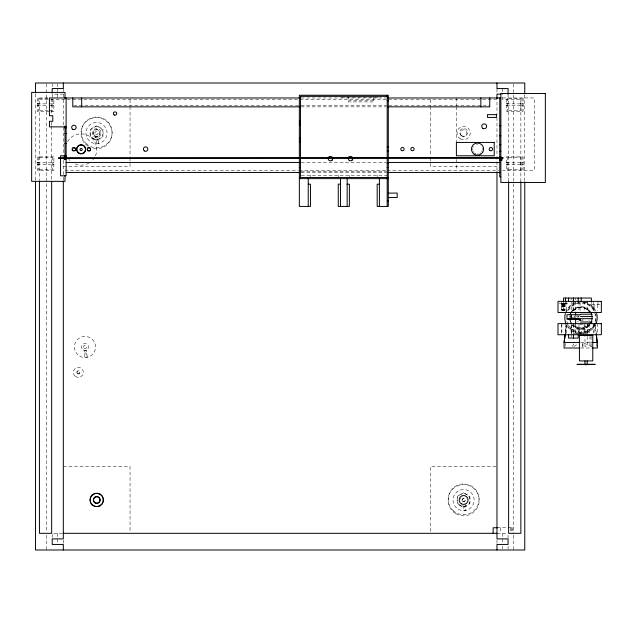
<?xml version="1.0" encoding="UTF-8"?>
<svg xmlns="http://www.w3.org/2000/svg" width="633" height="633" viewBox="0 0 633 633"><rect width="100%" height="100%" fill="white"/><g stroke="black" fill="none" stroke-linecap="round" stroke-linejoin="round"><path stroke-width="0.47" stroke-dasharray="3.17 2.37" d="M565.182 333.836L566.29 325.22L565.404 333.852M572.351 346.425L574.345 343.252M571.306 312.488L573.039 310.225M573.902 346.496L578.151 343.972M95.915 139.213L97.553 138.999L98.139 143.406M84.426 353.143L86.064 352.929L86.65 357.336M463.032 506.258L464.669 506.036L465.247 510.451M63.324 94.119L52.207 94.119L52.207 99.682M341.598 97.466L380.512 97.466M48.005 97.965L37.212 97.965L37.212 111.305L49.967 111.305M301.031 97.965L386.003 97.965M502.705 97.965L534.228 97.965L534.228 170.237L502.705 170.237M47.902 98.621L39.436 98.621L39.436 180.682M39.436 99.682L496.968 99.682L496.968 114.399M348.269 100.797L373.842 100.797M37.212 103.527L38.32 103.527M52.776 103.527L53.884 103.527M506.432 103.527L507.547 103.527M521.996 103.527L523.111 103.527M37.212 103.859L48.005 103.859M48.986 103.859L53.884 103.859M506.432 103.859L523.111 103.859M37.212 105.41L48.005 105.41M48.986 105.41L53.884 105.41M506.432 105.41L523.111 105.41M37.212 105.751L38.32 105.751M52.776 105.751L53.884 105.751M73.776 105.751L300.042 105.751M301.031 105.751L387.982 105.751M388.971 105.751L489.752 105.751M506.432 105.751L507.547 105.751M521.996 105.751L523.111 105.751M301.031 106.858L386.003 106.858M39.436 110.648L47.902 110.648M48.844 110.648L51.661 110.648M508.655 110.648L520.888 110.648L520.888 98.621L508.655 98.621L508.623 181.663M50.846 111.305L53.884 111.305L53.884 98.89M39.436 157.554L51.661 157.554M508.655 157.554L520.888 157.554L520.888 169.581L508.655 169.581M37.212 162.452L38.32 162.452M52.776 162.452L53.884 162.452M301.213 162.452L386.162 162.452M506.432 162.452L507.547 162.452M521.996 162.452L523.111 162.452M37.212 162.792L53.884 162.792M506.432 162.792L523.111 162.792M37.212 164.343L53.884 164.343M506.432 164.343L523.111 164.343M37.212 164.675L38.32 164.675M52.776 164.675L53.884 164.675M506.432 164.675L507.547 164.675M521.996 164.675L523.111 164.675M63.324 166.392L130.042 166.392L130.042 157.562M496.968 166.392L430.25 166.392L430.25 157.562M39.436 169.581L51.661 169.581M65.009 170.237L298.262 170.237M299.251 170.237L386.225 170.237M387.214 170.237L498.899 170.237M301.213 171.353L386.225 171.353M301.213 172.461L386.162 172.461M301.324 175.294L387.19 175.294M559.097 303.595L567.991 303.595L567.991 302.115M591.341 304.71L600.234 304.71M561.321 306.934L563.544 306.934M593.564 306.934L591.341 306.934L591.341 301.371M571.338 317.149L575.223 317.149L575.223 315.558M571.338 329.532L589.125 329.532M580.698 342.453L591.752 342.453M580.698 348.015L592.314 348.015M63.324 466.608L130.042 466.608L130.042 532.337M495.987 466.608L430.25 466.608L430.25 532.337M496.968 527.764L513.648 527.764M62.398 533.318L52.207 533.318L52.207 537.955M496.968 533.318L508.085 533.318M591.728 346.528L582.36 342.453L582.906 348.015L582.969 342.453M588.769 310.225L590.502 312.488M465.002 503.749L465.872 510.364L463.609 510.665L462.739 504.05M596.318 333.836L595.202 325.22L596.096 333.852M598.011 301.371L598.011 304.71M597.457 304.71L597.457 310.55M597.457 323.613L597.457 333.805M596.318 343.379L596.318 348.015M594.126 304.71L594.126 310.55M594.126 323.613L594.126 333.805M593.564 301.371L593.564 310.637M593.564 324.539L593.564 333.805M591.103 336.273L591.103 342.762M591.103 343.687L591.103 346.465L589.988 346.465L589.988 336.273M589.125 319.752L589.125 320.599M589.125 324.159L589.125 333.828L571.338 333.828L571.338 325.125M587.448 301.371L587.448 310.637M587.448 323.613L587.448 333.805M587.202 324.571L587.202 334.24M587.21 336.273L587.21 346.465L584.987 346.465L584.987 336.273M584.995 324.571L584.995 334.24M584.132 301.371L584.132 310.637M584.117 323.613L584.117 333.805M580.073 302.297L580.073 310.637M578.966 301.371L578.958 310.637M578.966 324.539L578.966 333.805M575.816 315.606L575.816 319.167M575.626 298.04L575.626 299.702M575.626 301.371L575.626 311.183M575.626 323.938L575.626 333.749M573.656 302.297L573.656 310.637M573.348 324.539L573.348 334.73M573.094 301.371L573.094 310.637M571.449 315.606L571.449 317.386M571.338 315.456L571.338 317.489M571.188 298.04L571.188 299.702M571.188 301.371L571.188 311.183M571.188 324.919L571.188 333.749M571.188 334.73L571.188 337.231M566.733 301.371L566.733 310.637M566.733 324.539L566.733 334.73M565.767 302.115L565.767 303.595M565.214 303.595L565.032 310.518M565.214 323.613L565.214 333.805M565.182 343.379L565.182 346.164M564.826 303.595L564.786 310.518L564.723 303.595M564.589 303.595L564.517 310.518M564.454 303.595L564.138 310.518M564.019 303.595L564.066 310.518M563.932 303.595L563.979 310.518M563.805 303.595L563.805 310.518L563.592 303.595M563.544 302.115L563.544 310.518M563.204 303.595L563.204 310.518M563.03 303.595L563.03 310.518M562.792 303.595L562.792 310.518M562.634 303.595L562.634 310.518M562.428 303.595L562.428 310.518M562.302 303.595L562.302 310.518M562.151 303.595L562.151 310.518M562.057 303.595L562.057 310.518M561.962 303.595L561.914 310.518M561.875 323.613L561.875 333.805M561.321 301.371L561.321 312.488M561.321 324.539L561.321 333.805M524.765 94.847L524.765 180.745M523.111 97.965L523.111 111.305L506.432 111.305L506.432 97.965M523.111 170.237L523.111 156.897L506.432 156.897L506.432 170.237M521.996 97.965L521.996 111.305M521.996 156.897L521.996 170.237M520.856 181.663L520.856 99.682L502.523 99.682L502.523 93.193M513.648 83.983L513.648 533.318M513.648 535.281L513.648 549.998M512.532 527.764L512.532 533.318M511.424 527.764L511.424 533.318M510.309 527.764L510.317 533.318M508.085 94.119L508.085 99.682M508.085 535.178L508.085 537.955M508.085 546.295L508.085 549.072M507.547 97.965L507.547 111.305M507.547 156.897L507.547 170.237M502.523 88.557L502.523 92.268M502.523 533.318L502.523 544.443M502.523 546.295L502.523 549.072M500.299 527.764L500.299 533.318M496.968 88.921L496.968 92.877M496.968 117.461L496.968 171.211M496.968 540.123L496.968 544.079M456.393 97.965L456.393 105.774M456.393 106.755L456.393 141.911M456.393 159.492L456.393 170.237M430.25 99.682L430.25 105.569M430.25 106.55L430.25 156.58M377.181 175.294L377.181 176.781M373.842 97.142L373.842 101.913L348.269 101.913L348.269 97.142M349.384 175.294L349.384 177.802M338.267 175.294L338.267 176.781M310.463 175.294L310.463 176.781M130.042 99.682L130.042 105.569M130.042 106.55L130.042 156.58M63.324 88.557L63.324 154.618M63.324 160.339L63.324 180.745M63.324 540.123L63.324 544.079M57.761 83.928L57.761 86.705M57.761 88.557L57.761 99.682M57.761 533.318L57.761 544.443M52.776 98.89L52.776 111.305M52.776 156.897L52.776 170.237M52.207 83.928L52.207 86.705M51.661 98.724L51.661 114.494M51.661 122.398L51.661 125.366M51.661 126.347L51.661 180.682M46.644 83.928L46.644 532.329M46.644 535.281L46.644 549.998M38.32 97.965L38.32 111.305M38.32 156.897L38.32 170.237M35.527 93.858L35.527 180.745M88.074 146.207A15.564 15.564 0 0 1 88.066 120.096A15.564 15.564 0 0 1 111.922 130.714A15.564 15.564 0 0 1 92.513 148.185M588.769 325.955A11.117 11.117 0 0 1 571.797 324.468M572.406 310.922A11.117 11.117 0 0 1 589.402 310.922M589.378 325.109A11.521 11.521 0 0 1 572.43 325.109M582.621 324.5A6.631 6.631 0 0 1 579.187 324.5M578.989 317.331A1.448 1.448 0 0 1 579.195 315.59M576.924 317.046A3.339 3.339 0 0 1 577.146 315.329M583.294 319.958A3.252 3.252 0 0 1 582.621 320.48M577.747 317.663A3.252 3.252 0 0 1 578.182 316.033M574.329 317.663A6.67 6.67 0 0 1 574.55 315.93M590.66 323.241A11.157 11.157 0 0 1 571.338 323.241M569.842 317.663A11.157 11.157 0 0 1 570.009 315.725M571.338 312.085A11.157 11.157 0 0 1 590.66 312.085M582.898 319.562A2.69 2.69 0 0 1 581.695 320.258M578.396 316.967A2.69 2.69 0 0 1 579.092 315.756M596.128 323.463A16.205 16.205 0 0 1 565.87 323.463M565.586 312.655A16.205 16.205 0 0 1 575.998 302.25M585.193 302.012A16.205 16.205 0 0 1 596.413 312.655M588.35 325.014A10.397 10.397 0 0 1 573.648 325.014M570.602 317.663A10.397 10.397 0 0 1 570.958 314.973M573.648 310.312A10.397 10.397 0 0 1 590.003 312.465M589.687 322.68A10.033 10.033 0 0 1 572.303 322.68M570.958 317.663A10.033 10.033 0 0 1 571.306 315.06M573.902 310.566A10.033 10.033 0 0 1 589.687 312.647M596.088 318.644A15.121 15.121 0 0 1 595.598 321.572M595.313 322.514A15.121 15.121 0 0 1 566.677 322.514M567.904 310.099A15.121 15.121 0 0 1 595.313 312.805M595.598 313.746A15.121 15.121 0 0 1 596.088 316.674M594.553 325.489A15.651 15.651 0 0 1 567.445 325.489M566.108 312.829A15.651 15.651 0 0 1 578.546 302.202M583.452 302.202A15.651 15.651 0 0 1 595.297 311.294M568.347 310.36A14.606 14.606 0 0 1 591.325 307.337A14.606 14.606 0 0 1 588.302 330.307A14.606 14.606 0 0 1 566.891 321.437M578.53 321.936A4.929 4.929 0 0 1 577.51 321.153M67.549 141.689A15.659 15.659 0 0 1 88.588 135.755A15.659 15.659 0 0 1 95.061 156.636M94.673 157.348A15.659 15.659 0 0 1 92.189 160.592M88.944 163.085A15.659 15.659 0 0 1 74.741 163.828M70.034 160.592A15.659 15.659 0 0 1 67.549 157.348M482.251 150.717A4.993 4.993 0 0 1 481.673 151.888M480.819 152.869A4.993 4.993 0 0 1 479.735 153.59M478.501 154.009A4.993 4.993 0 0 1 477.195 154.096M475.921 153.843A4.993 4.993 0 0 1 474.75 153.265M473.769 152.403A4.993 4.993 0 0 1 473.041 151.319M472.622 150.084A4.993 4.993 0 0 1 472.542 148.787M472.796 147.505A4.993 4.993 0 0 1 473.373 146.334M476.546 144.213A4.993 4.993 0 0 1 477.852 144.126M482.417 148.138A4.993 4.993 0 0 1 482.504 149.435M460.397 499.105A3.323 3.323 0 0 1 460.729 498.298M96.683 125.809L90.424 129.425L90.424 136.649L96.683 140.265L102.942 136.649L102.942 129.425L96.683 125.809M463.609 492.735L457.35 496.351L457.35 503.575L463.609 507.191L469.868 503.575L469.868 496.351L463.609 492.735M97.893 136.712L95.63 137.013L96.501 143.628L98.764 143.327L97.893 136.712M86.397 350.642L84.134 350.943L85.004 357.558L87.267 357.257L86.397 350.642M53.884 156.897L37.212 156.897L37.212 170.237L53.884 170.237L53.884 156.897M94.048 135.509A3.466 3.466 0 0 0 99.84 133.959A3.466 3.466 0 0 0 95.599 129.718A3.466 3.466 0 0 0 94.048 135.509M95.702 134.441A1.59 1.59 0 0 0 98.091 133.065A1.59 1.59 0 0 0 95.702 131.68A1.59 1.59 0 0 0 95.702 134.441M91.215 142.211A10.563 10.563 0 0 0 107.064 133.065A10.563 10.563 0 0 0 91.215 123.91A10.563 10.563 0 0 0 91.215 142.211M93.249 138.864A6.591 6.591 0 0 0 103.139 133.152A6.591 6.591 0 0 0 93.249 127.439A6.591 6.591 0 0 0 93.249 138.864M462.81 501.478A1.59 1.59 0 0 0 465.2 500.102A1.59 1.59 0 0 0 462.81 498.725A1.59 1.59 0 0 0 462.81 501.478M458.332 509.249A10.563 10.563 0 0 0 474.172 500.102A10.563 10.563 0 0 0 458.332 490.955A10.563 10.563 0 0 0 458.332 509.249M455.871 513.672A15.564 15.564 0 0 0 479.221 500.189A15.564 15.564 0 0 0 455.871 486.714A15.564 15.564 0 0 0 455.871 513.672M458.996 504.857A6.591 6.591 0 0 0 470.026 501.898A6.591 6.591 0 0 0 461.948 493.819A6.591 6.591 0 0 0 458.996 504.857M462.565 501.289A1.551 1.551 0 0 0 465.152 500.592A1.551 1.551 0 0 0 463.253 498.701A1.551 1.551 0 0 0 462.565 501.289M579.314 332.159A1.448 1.448 0 0 0 581.656 331.288A1.448 1.448 0 0 0 579.725 329.69A1.448 1.448 0 0 0 579.314 332.159M460.927 135.28A3.956 3.956 0 0 0 467.494 133.326A3.956 3.956 0 0 0 462.517 128.618A3.956 3.956 0 0 0 460.927 135.28M86.12 143.58A15.398 15.398 0 0 0 111.693 135.992A15.398 15.398 0 0 0 92.331 117.643A15.398 15.398 0 0 0 86.12 143.58M453.054 510.515A15.398 15.398 0 0 0 478.619 502.919A15.398 15.398 0 0 0 459.257 484.569A15.398 15.398 0 0 0 453.054 510.515M83.271 349.994A3.466 3.466 0 0 0 88.47 346.995A3.466 3.466 0 0 0 83.271 343.988A3.466 3.466 0 0 0 83.271 349.994M84.213 348.372A1.59 1.59 0 0 0 86.594 346.995A1.59 1.59 0 0 0 84.213 345.61A1.59 1.59 0 0 0 84.213 348.372M79.726 356.142A10.563 10.563 0 0 0 95.567 346.995A10.563 10.563 0 0 0 79.726 337.84A10.563 10.563 0 0 0 79.726 356.142M77.376 373.699A1.638 1.638 0 0 0 79.987 372.608A1.638 1.638 0 0 0 77.732 370.891A1.638 1.638 0 0 0 77.376 373.699M77.614 373.391A1.25 1.25 0 0 0 79.6 372.552A1.25 1.25 0 0 0 77.883 371.247A1.25 1.25 0 0 0 77.614 373.391M75.343 376.382A5.001 5.001 0 0 0 83.327 373.027A5.001 5.001 0 0 0 76.427 367.781A5.001 5.001 0 0 0 75.343 376.382M461.971 135.968A3.307 3.307 0 0 0 466.932 133.104A3.307 3.307 0 0 0 461.971 130.24A3.307 3.307 0 0 0 461.971 135.968M93.898 136.506A4.447 4.447 0 0 0 101.074 133.713A4.447 4.447 0 0 0 95.069 128.895A4.447 4.447 0 0 0 93.898 136.506M95.021 135.913A3.323 3.323 0 0 0 100.006 133.033A3.323 3.323 0 0 0 95.021 130.153A3.323 3.323 0 0 0 95.021 135.913M460.294 138.88A6.67 6.67 0 0 0 470.295 133.104A6.67 6.67 0 0 0 460.294 127.328A6.67 6.67 0 0 0 460.294 138.88"/><path stroke-width="0.95" d="M565.055 334.794L564.066 342.453L564.066 348.015L579.765 348.015M565.277 334.81L564.066 342.453L579.781 342.453M328.551 157.506L328.907 157.047M332.056 160.189L332.404 159.73M348.569 157.506L348.925 157.047M352.067 160.189L352.423 159.73M597.204 342.485L596.436 334.794M500.671 94.119L496.968 94.119L496.968 98.756M387.19 96.351L300.461 96.351L300.461 178.633M300.042 97.965L49.437 97.965L49.437 115.752L52.776 115.752L52.776 121.314L49.437 121.314L49.437 126.877L66.117 126.877M387.982 97.965L500.869 97.965M387.19 100.718L388.298 100.718M300.042 106.858L72.787 106.858L72.787 97.965M387.982 106.858L489.752 106.858L489.752 97.965M299.346 120.816L300.461 120.816M299.346 121.924L300.461 121.924M299.346 124.147L300.461 124.147M299.346 125.263L300.461 125.263M499.761 125.761L500.869 125.761M65.009 127.985L66.117 127.985M65.009 133.547L66.117 133.547M499.761 135.771L500.869 135.771M299.346 137.496L300.461 137.496M299.346 138.603L300.461 138.603M299.346 140.827L300.461 140.827M299.346 141.942L300.461 141.942M65.009 143.549L66.117 143.549M499.761 144.664L500.869 144.664M387.19 146.967L388.298 146.967M387.19 150.931L388.298 150.931M499.761 151.334L500.869 151.334M66.117 155.781L60.562 155.781L60.562 175.8L66.117 175.8L66.117 97.965M66.117 156.897L63.893 156.897L63.893 159.12L66.117 159.12M499.761 156.897L500.869 156.897M499.761 159.12L501.985 159.12L501.985 160.228L499.761 160.228M66.117 162.452L299.235 162.452M388.14 162.452L499.761 162.452M387.19 163.235L388.298 163.235M299.346 167.516L300.461 167.516M387.19 167.516L388.298 167.516M66.117 172.461L299.235 172.461M388.14 172.461L499.761 172.461M500.869 176.908L499.761 176.908L499.761 97.965M299.346 177.517L388.298 177.517M299.346 178.633L388.298 178.633M340.491 184.14L338.267 184.14L338.267 206.429L349.384 206.429L349.384 184.195L347.161 184.195M308.239 184.195L310.463 184.195L310.463 206.429L299.346 206.429L299.346 95.243L388.298 95.243L388.298 206.429L377.181 206.429L377.181 184.195L379.404 184.195M388.298 193.089L397.192 193.089L397.192 197.536L388.298 197.536M387.19 200.867L388.298 200.867M580.461 314.221L592.077 314.221M580.295 314.72L566.962 314.72L566.962 319.167L580.295 319.167M580.461 316.445L592.077 316.445M580.461 318.668L592.077 318.668M567.769 318.826L579.488 318.826M580.461 322.007L592.077 322.007M591.982 342.453L597.425 342.453L597.425 348.015L592.314 348.015M577.138 364.26L595.06 364.26M577.138 364.481L595.06 364.481M584.987 364.703L587.21 364.703M497.506 527.764L493.139 527.764L493.139 533.318M63.324 533.318L496.968 533.318M596.215 334.81L597.204 342.453M591.341 301.371L591.341 298.04L563.544 298.04L563.544 301.371M587.21 360.921L587.21 364.26M584.987 360.921L584.987 364.26M581.189 298.04L581.189 301.371M578.222 298.04L578.222 301.371M578.214 334.73L578.214 338.069L568.584 338.069L568.584 334.73M575.626 312.164L575.626 315.107M575.626 319.032L575.626 323.938M573.403 298.04L573.403 301.371M573.403 334.73L573.403 338.069M568.592 298.04L568.592 301.371M565.562 298.04L565.562 301.371M524.765 93.858L524.765 83.002L35.527 83.002L35.527 92.877M524.765 181.734L524.765 549.998L35.527 549.998L35.527 181.734M520.856 181.663L520.856 533.318L508.623 533.318L508.623 181.663M508.085 94.119L508.085 88.557L496.968 88.557L496.968 83.002M496.968 171.788L496.968 538.881L508.085 538.881L508.085 544.443L496.968 544.443L496.968 549.998M480.858 97.965L480.858 106.858M387.19 95.243L387.19 206.429M379.404 178.633L379.404 206.429M347.161 178.633L347.161 206.429M340.491 178.633L340.491 206.429M308.239 178.633L308.239 206.429M81.689 97.965L81.689 106.858M65.009 98.337L65.009 92.402L31.65 92.402L31.65 181.355L65.009 181.355L65.009 175.428M65.009 126.007L65.009 159.611M63.324 83.002L63.324 88.557L52.207 88.557L52.207 93.193M63.324 181.093L63.324 538.881L52.207 538.881L52.207 544.443L63.324 544.443L63.324 549.998M51.661 181.663L51.661 533.318L39.436 533.318L39.436 181.663M99.587 502.056A3.956 3.956 0 0 1 98.788 502.705M580.683 319.894A3.339 3.339 0 0 1 578.966 319.681M590.66 312.085A11.157 11.157 0 0 1 590.66 323.241M571.338 323.241A11.157 11.157 0 0 1 569.882 318.628M570.222 314.775A11.157 11.157 0 0 1 571.338 312.085M580.999 320.353A2.69 2.69 0 0 1 578.665 319.008M596.65 313.47A16.205 16.205 0 0 1 596.128 323.463M565.87 323.463A16.205 16.205 0 0 1 565.348 313.47M87.354 150.156A1.67 1.67 0 0 1 88.897 147.853A1.67 1.67 0 0 1 90.432 150.163M90.218 150.535A1.67 1.67 0 0 1 89.53 151.058M88.256 151.058A1.67 1.67 0 0 1 87.568 150.535M73.143 151.018A1.67 1.67 0 0 1 72.542 148.533A1.67 1.67 0 0 1 75.09 148.367A1.67 1.67 0 0 1 74.813 150.907M545.345 93.518L500.869 93.518L500.869 182.47L545.345 182.47L545.345 93.518M496.422 114.644L487.529 114.644L487.529 117.422L496.422 117.422L496.422 114.644M494.199 142.441L456.393 142.441L456.393 155.781L494.199 155.781L494.199 142.441M503.093 157.949L58.45 158.06L503.093 157.949M601.35 301.371L557.99 301.371L557.99 312.488L601.35 312.488L601.35 301.371M601.35 323.613L557.99 323.613L557.99 334.73L601.35 334.73L601.35 323.613M592.773 335.348L579.432 335.348L579.432 360.921L592.773 360.921L592.773 335.348M329.366 160.545A2.223 2.223 0 0 0 332.705 158.614A2.223 2.223 0 0 0 329.366 156.691A2.223 2.223 0 0 0 329.366 160.545M349.384 160.545A2.223 2.223 0 0 0 352.716 158.614A2.223 2.223 0 0 0 349.384 156.691A2.223 2.223 0 0 0 349.384 160.545M78.888 153.368A4.447 4.447 0 0 0 85.558 149.523A4.447 4.447 0 0 0 79.267 145.076A4.447 4.447 0 0 0 78.563 152.743A4.447 4.447 0 0 0 85.558 149.523A4.447 4.447 0 0 0 78.888 145.669A4.447 4.447 0 0 0 78.888 153.368M80.423 150.393A1.116 1.116 0 0 0 82.211 149.681A1.116 1.116 0 0 0 80.7 148.486A1.116 1.116 0 0 0 80.423 150.393M482.876 128.38A2.445 2.445 0 0 0 486.635 126.426A2.445 2.445 0 0 0 483.066 124.147A2.445 2.445 0 0 0 482.876 128.38M401.639 150.559A1.67 1.67 0 0 0 404.139 149.111A1.67 1.67 0 0 0 401.639 147.671A1.67 1.67 0 0 0 401.639 150.559M72.787 129.354A2.223 2.223 0 0 0 76.126 127.431A2.223 2.223 0 0 0 72.787 125.5A2.223 2.223 0 0 0 72.787 129.354M114.209 114.977A1.67 1.67 0 0 0 116.709 113.529A1.67 1.67 0 0 0 114.209 112.088A1.67 1.67 0 0 0 114.209 114.977M88.082 150.559A1.67 1.67 0 0 0 90.582 149.111A1.67 1.67 0 0 0 88.082 147.671A1.67 1.67 0 0 0 88.082 150.559M73.072 150.559A1.67 1.67 0 0 0 75.572 149.111A1.67 1.67 0 0 0 73.072 147.671A1.67 1.67 0 0 0 73.072 150.559M144.237 150.852A2.223 2.223 0 0 0 147.821 149.443A2.223 2.223 0 0 0 144.807 147.038A2.223 2.223 0 0 0 144.237 150.852M489.807 150.401A1.67 1.67 0 0 0 492.514 149.38A1.67 1.67 0 0 0 490.274 147.552A1.67 1.67 0 0 0 489.807 150.401M411.608 150.535A1.67 1.67 0 0 0 414.14 149.151A1.67 1.67 0 0 0 411.679 147.647A1.67 1.67 0 0 0 411.608 150.535M474.125 154.199A6.116 6.116 0 0 0 483.628 149.515A6.116 6.116 0 0 0 474.821 143.628A6.116 6.116 0 0 0 474.125 154.199M461.386 503.813A4.447 4.447 0 0 0 468.056 499.967A4.447 4.447 0 0 0 461.386 496.114A4.447 4.447 0 0 0 461.386 503.813M94.895 502.776A3.339 3.339 0 0 0 100.014 500.11A3.339 3.339 0 0 0 95.14 497.008A3.339 3.339 0 0 0 94.895 502.776M92.371 505.055A6.67 6.67 0 0 0 103.25 501.154A6.67 6.67 0 0 0 94.428 493.685A6.67 6.67 0 0 0 92.371 505.055M94.452 502.278A3.307 3.307 0 0 0 99.982 500.798A3.307 3.307 0 0 0 95.931 496.747A3.307 3.307 0 0 0 94.452 502.278M92.07 504.659A6.67 6.67 0 0 0 103.234 501.668A6.67 6.67 0 0 0 95.061 493.495A6.67 6.67 0 0 0 92.07 504.659"/></g></svg>
